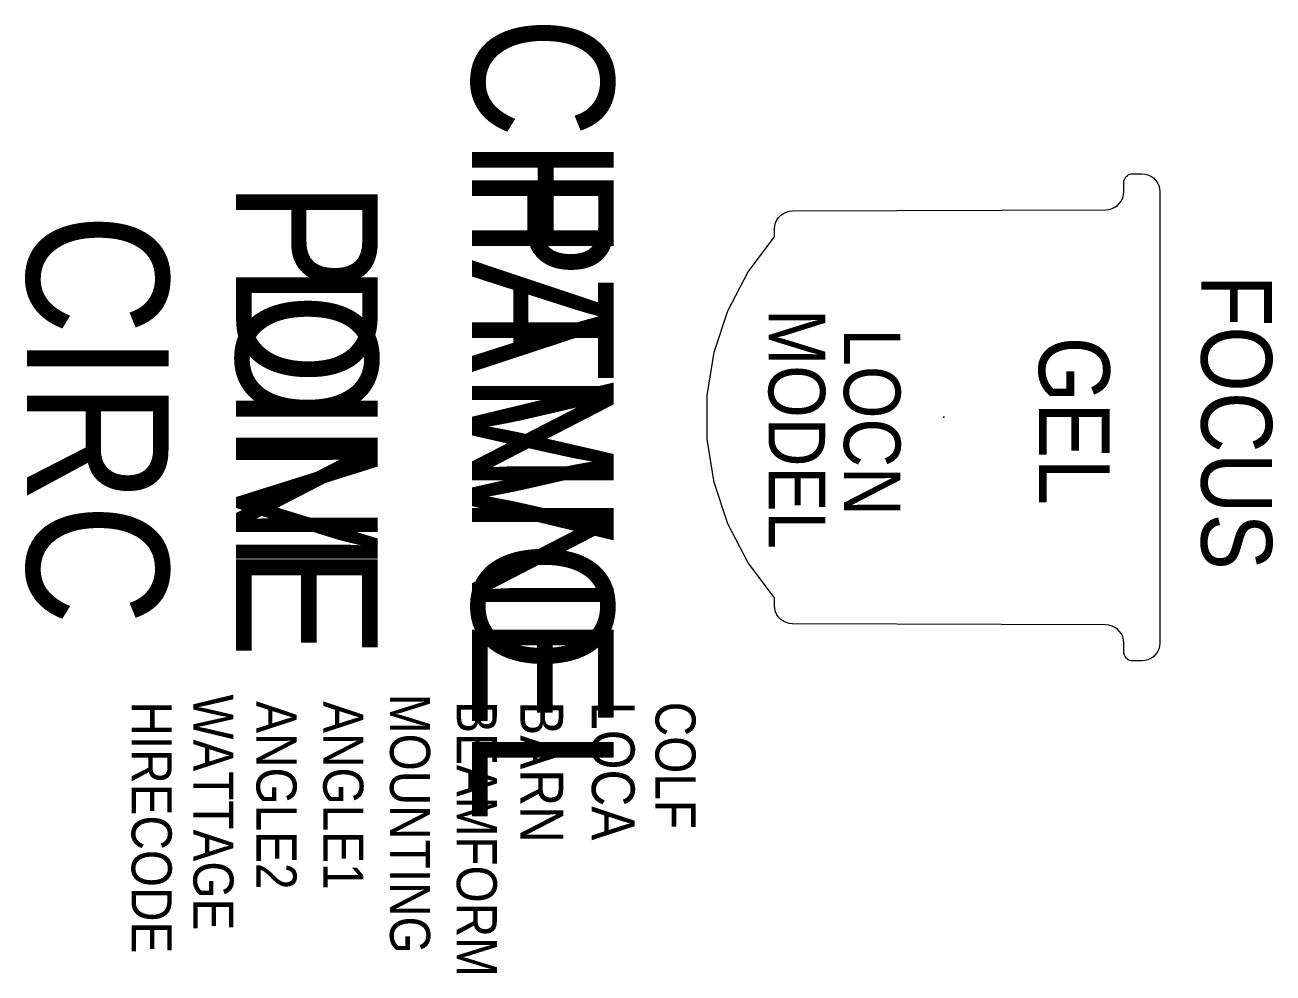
# Model space of a CAD drawing. Extents: x 369 to 1250, y 162 to 832.
import ezdxf
from ezdxf.enums import TextEntityAlignment as Align

# ---------------------------------------------------------------- set-up
doc = ezdxf.new("R2010")
doc.units = 0
doc.header["$MEASUREMENT"] = 0
doc.layers.get('0').update_dxf_attribs({"linetype": 'CONTINUOUS'})
for name, color, linetype in [('CHANNEL', 3, 'CONTINUOUS'), ('CIRC', 6, 'CONTINUOUS'), ('DIMMER', 4, 'CONTINUOUS'), ('FOCUS', 2, 'CONTINUOUS'), ('GEL', 1, 'CONTINUOUS'), ('LANTERNS', 4, 'CONTINUOUS'), ('LOCATION', 7, 'CONTINUOUS'), ('MODEL', 6, 'CONTINUOUS'), ('PATCH', 5, 'CONTINUOUS'), ('PATCH2', 5, 'CONTINUOUS')]:
    doc.layers.add(name, color=color, linetype=linetype)

msp = doc.modelspace()

# ---------------------------------------------------------------- linework, layer by layer
for p, q in [((1145.31, 722.57), (1145.77, 723.57)), ((1145.77, 723.57), (1146.41, 724.48)), ((1146.41, 724.48), (1147.19, 725.26)), ((1147.19, 725.26), (1148.1, 725.89)), ((1148.1, 725.89), (1149.1, 726.36)), ((1149.1, 726.36), (1150.18, 726.65)), ((1150.18, 726.65), (1151.27, 726.75)), ((1151.27, 726.75), (1157.62, 726.75)), ((1157.62, 726.75), (1159.83, 726.55)), ((1159.83, 726.55), (1161.97, 725.98)), ((1161.97, 725.98), (1163.97, 725.04)), ((1163.97, 725.04), (1165.79, 723.78)), ((1165.79, 723.78), (1167.35, 722.21)), ((1144.92, 720.4), (1145.02, 721.49)), ((1144.92, 714.05), (1144.92, 720.4)), ((1145.02, 721.49), (1145.31, 722.57)), ((1167.35, 722.21), (1168.62, 720.4)), ((1168.62, 720.4), (1169.56, 718.39)), ((1169.56, 718.39), (1170.13, 716.25)), ((1170.13, 716.25), (1170.32, 714.05)), ((1140.39, 704.32), (1141.95, 705.88)), ((1141.95, 705.88), (1143.22, 707.7)), ((1143.22, 707.7), (1144.16, 709.7)), ((1144.16, 709.7), (1144.73, 711.84)), ((1144.73, 711.84), (1144.92, 714.05)), ((1170.32, 714.05), (1170.32, 681.37)), ((901.04, 695.92), (902.61, 697.48)), ((902.61, 697.48), (904.42, 698.75)), ((904.42, 698.75), (906.43, 699.69)), ((906.43, 699.69), (908.56, 700.26)), ((908.56, 700.26), (910.77, 700.45)), ((910.77, 700.45), (1132.22, 701.35)), ((1132.22, 701.35), (1134.43, 701.54)), ((1134.43, 701.54), (1136.57, 702.11)), ((1136.57, 702.11), (1138.57, 703.04)), ((1138.57, 703.04), (1140.39, 704.32)), ((898.07, 687.75), (898.27, 689.95)), ((898.27, 689.95), (898.84, 692.1)), ((898.84, 692.1), (899.77, 694.1)), ((899.77, 694.1), (901.04, 695.92)), ((879.52, 657.42), (898.07, 682.15)), ((898.07, 682.15), (898.07, 687.75)), ((1170.32, 681.37), (1170.32, 587.05)), ((865.18, 630.05), (879.52, 657.42)), ((855.41, 600.73), (865.18, 630.05)), ((850.46, 570.22), (855.41, 600.73)), ((1170.32, 587.05), (1170.32, 556.1)), ((850.46, 539.32), (850.46, 570.22)), ((1170.32, 556.1), (1170.32, 553.44)), ((1170.32, 553.44), (1170.32, 522.49)), ((855.41, 508.81), (850.46, 539.32)), ((1170.32, 522.49), (1170.32, 428.16)), ((865.18, 479.48), (855.41, 508.81)), ((879.53, 452.11), (865.18, 479.48)), ((898.07, 427.38), (879.53, 452.11)), ((898.07, 421.78), (898.07, 427.38)), ((1170.32, 428.16), (1170.32, 395.49)), ((898.27, 419.57), (898.07, 421.78)), ((898.84, 417.44), (898.27, 419.57)), ((899.77, 415.43), (898.84, 417.44)), ((901.04, 413.62), (899.77, 415.43)), ((902.61, 412.05), (901.04, 413.62)), ((904.42, 410.78), (902.61, 412.05)), ((906.43, 409.85), (904.42, 410.78)), ((908.56, 409.28), (906.43, 409.85)), ((910.77, 409.08), (908.56, 409.28)), ((1132.22, 408.19), (910.77, 409.08)), ((1134.43, 407.99), (1132.22, 408.19)), ((1136.57, 407.42), (1134.43, 407.99)), ((1138.57, 406.49), (1136.57, 407.42)), ((1140.39, 405.21), (1138.57, 406.49)), ((1141.95, 403.65), (1140.39, 405.21)), ((1143.22, 401.84), (1141.95, 403.65)), ((1144.16, 399.83), (1143.22, 401.84)), ((1144.73, 397.69), (1144.16, 399.83)), ((1144.92, 395.49), (1144.73, 397.69)), ((1144.92, 389.14), (1144.92, 395.49)), ((1145.02, 388.04), (1144.92, 389.14)), ((1145.31, 386.96), (1145.02, 388.04)), ((1168.62, 389.14), (1167.35, 387.32)), ((1169.56, 391.14), (1168.62, 389.14)), ((1170.13, 393.28), (1169.56, 391.14)), ((1170.32, 395.49), (1170.13, 393.28)), ((1145.77, 385.96), (1145.31, 386.96)), ((1146.41, 385.05), (1145.77, 385.96)), ((1147.19, 384.27), (1146.41, 385.05)), ((1148.1, 383.63), (1147.19, 384.27)), ((1149.1, 383.17), (1148.1, 383.63)), ((1150.18, 382.88), (1149.1, 383.17)), ((1151.27, 382.79), (1150.18, 382.88)), ((1157.62, 382.79), (1151.27, 382.79)), ((1159.83, 382.98), (1157.62, 382.79)), ((1161.97, 383.55), (1159.83, 382.98)), ((1163.97, 384.49), (1161.97, 383.55)), ((1165.79, 385.76), (1163.97, 384.49)), ((1167.35, 387.32), (1165.79, 385.76))]:
    msp.add_line(p, q)
msp.add_point((1017.77, 554.77))

# ---------------------------------------------------------------- texts
at = {"layer": 'CHANNEL', "width": 0.89}
msp.add_attdef('CHANNEL', text='', height=100, rotation=270, dxfattribs=at).set_placement((684.44, 553.44), align=Align.CENTER)
at = {"layer": 'CIRC', "width": 0.89}
msp.add_attdef('CIRC', text='', height=100, rotation=270, dxfattribs=at).set_placement((369.99, 553.44), align=Align.CENTER)
at = {"layer": 'DIMMER', "width": 0.89}
msp.add_attdef('DIM', text='', height=100, rotation=270, dxfattribs=at).set_placement((517.77, 554.3), align=Align.CENTER)
at = {"layer": 'FOCUS', "color": 30, "width": 0.89}
msp.add_attdef('FOCUS', text='', height=50, rotation=270, dxfattribs=at).set_placement((1199.6, 551.26), align=Align.CENTER)
at = {"layer": 'GEL', "width": 0.89}
msp.add_attdef('GEL', text='', height=50, rotation=270, dxfattribs=at).set_placement((1084.9, 552.22), align=Align.CENTER)
at = {"layer": 'LANTERNS', "color": 0, "width": 0.89, "flags": 1}
for tag, p, s, height in [('WATTAGE', (487.56, 359.16, 0.01), '2000', 28.305), ('ANGLE2', (532.12, 354.32), '180', 28.305), ('ANGLE1', (579.3, 354.32), '0', 28.3), ('MOUNTING', (626.47, 359.51), 'STANDARD HOOK CLAMP', 28.3047), ('HIRECODE', (443.91, 354.15), '', 28.3), ('BEAMFORM', (673.65, 354.32), 'C', 28.3), ('BARN', (718.59, 354.32), '1', 30.26), ('LOCA', (769.02, 354.18), '', 30.26), ('COLF', (814.02, 353.97), 'N', 28.3)]:
    msp.add_attdef(tag, p, s, height=height, rotation=270, dxfattribs=at)
at = {"layer": 'LOCATION', "width": 0.89}
msp.add_attdef('LOCN', text='', height=40, rotation=270, dxfattribs=at).set_placement((947.11, 551.36), align=Align.CENTER)
at = {"layer": 'MODEL', "width": 0.89}
msp.add_attdef('MODEL', text='10" Fresnel', height=40, rotation=270, dxfattribs=at).set_placement((893.93, 546.52), align=Align.CENTER)
at = {"layer": 'PATCH', "width": 0.89}
msp.add_attdef('PONE', text='', height=100, rotation=270, dxfattribs=at).set_placement((517.77, 553.44), align=Align.CENTER)
at = {"layer": 'PATCH2', "width": 0.89}
msp.add_attdef('PTWO', text='', height=100, rotation=270, dxfattribs=at).set_placement((684.44, 553.44), align=Align.CENTER)

doc.saveas('drawing.dxf')
